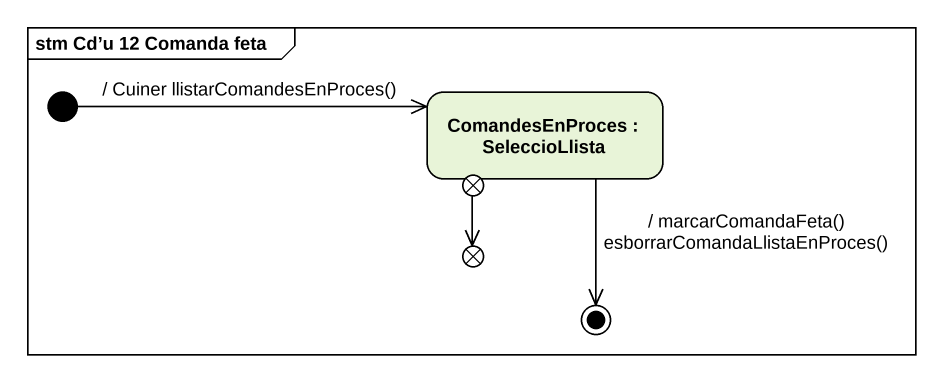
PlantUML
@startuml
mainframe stm Cd’u 12 Comanda feta
hide empty description
state "ComandesEnProces : SeleccioLlista" as ComandesEnProces
state exit1 <<choice>>
state exit2 <<choice>>
[*] -right-> ComandesEnProces : / Cuiner llistarComandesEnProces()
exit1 --> exit2
ComandesEnProces --> [*] : / marcarComandaFeta() esborrarComandaLlistaEnProces()
@enduml
